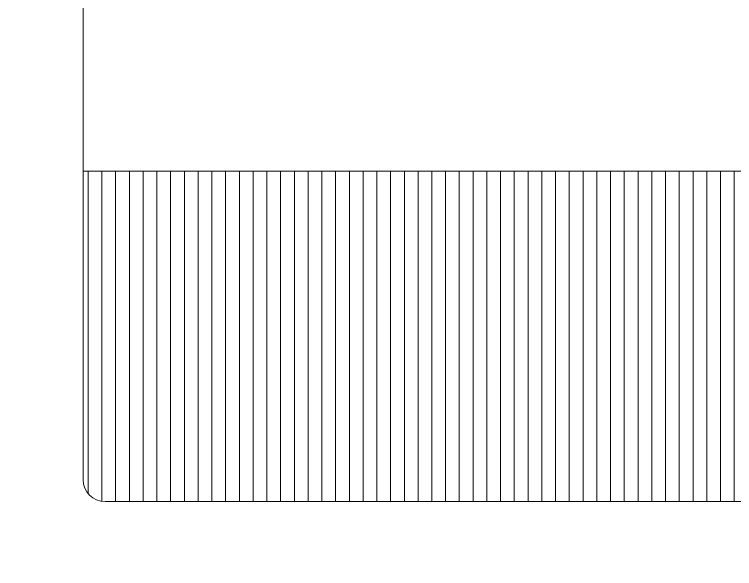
# Model space of a CAD drawing. Header units: metres. Extents: x 14 to 2416, y -346 to 476.
# Drawn here: x 146.202 to 147.511, y -148.25 to -147.242 of the extents above; entities that cross this region are included whole.
import ezdxf

# ---------------------------------------------------------------- set-up
doc = ezdxf.new("R2010")
doc.units = ezdxf.units.M
doc.linetypes.add('0', pattern=[0])
doc.linetypes.add('Dash Style-2', pattern=[0.694425, 0.48607, -0.208355])
doc.layers.get('0').update_dxf_attribs({"linetype": '0', "lineweight": 20})
for name, color, linetype, lineweight in [('A-ANNO-TEXT', 20, 'Continuous', 13), ('A-WALL', 250, 'Continuous', 20), ('baños', 251, 'Continuous', 0), ('closets', 253, 'Continuous', 0), ('E Tuberia Emp Piso', 24, 'Dash Style-2', 40)]:
    doc.layers.add(name, color=color, linetype=linetype, lineweight=lineweight)
doc.styles.get("Standard").update_dxf_attribs({"font": 'arial.ttf', "height": 0.1875})

# ---------------------------------------------------------------- blocks, each defined once
blk = doc.blocks.new('PL BASE 2N NASAS 09')
at = {"layer": 'closets'}
h = blk.add_hatch(dxfattribs=at)
h.set_pattern_fill('LINE', color=256, scale=0.2, angle=90)
h.set_pattern_definition([(90, (-796.989285, 240.300376), (-0.025, 2e-18), [])])
edge = h.paths.add_edge_path()
edge.add_arc((173.9075, -21.3717), 0.04, 270, 360)
edge.add_line((173.9475, -21.3717), (173.9475, -20.8108))
edge.add_line((173.9475, -20.8108), (171.8975, -20.8108))
edge.add_line((171.8975, -20.8108), (171.8975, -21.3717))
edge.add_arc((171.9375, -21.3717), 0.04, 180, 270)
edge.add_line((171.9375, -21.4117), (173.9075, -21.4117))
at = {"layer": 'A-WALL'}
for p, q in [((171.8975, -19.4517), (171.8975, -21.3717)), ((171.9375, -21.4117), (173.9075, -21.4117))]:
    blk.add_line(p, q, dxfattribs=at)
blk.add_arc((171.9375, -21.3717), 0.04, 180, 270, dxfattribs=at)
at = {"layer": 'closets'}
blk.add_line((171.8975, -20.8108), (173.9475, -20.8108), dxfattribs=at)
at = {"layer": 'baños', "linetype": 'Continuous', "flags": 8}
for tag, p in [('MODELNUMBER', (167.1329, -5.6306, 0)), ('TRADENAME', (167.1329, -5.6307, 0)), ('PRODUCT', (167.1329, -5.6307, 0)), ('MATERIAL', (167.1329, -5.6307, 0)), ('MODELNUMBER', (168.3076, -5.6306, 0)), ('TRADENAME', (168.3076, -5.6307, 0)), ('PRODUCT', (168.3076, -5.6307, 0)), ('MATERIAL', (168.3076, -5.6307, 0))]:
    blk.add_attdef(tag, p, '', height=0.0000254, rotation=180.0001, dxfattribs=at)
at = {"layer": 'baños', "linetype": 'Continuous'}
for tag, p, rotation in [('MODELNUMBER', (169.2428, -19.7065), 180.0001), ('TRADENAME', (169.2428, -19.7064), 180.0001), ('MATERIAL', (169.243, -19.7063), 180.0001), ('PRODUCT', (169.243, -19.7064), 180.0001), ('MODELNUMBER', (169.9524, -19.7065), 179.9999), ('MATERIAL', (169.9524, -19.7063), 179.9999), ('TRADENAME', (169.9524, -19.7064), 179.9999), ('PRODUCT', (169.9524, -19.7064), 179.9999)]:
    blk.add_attdef(tag, p, '', height=0.0000254, rotation=rotation, dxfattribs=at)
blk = doc.blocks.new('PL MUEBLES 2N NASAS 09')
blk.add_blockref('PL BASE 2N NASAS 09', (49.9143, 62.717))
blk = doc.blocks.new('A$C595364de')
blk.add_blockref('PL MUEBLES 2N NASAS 09', (-199.5618, -36.6052))

msp = doc.modelspace()

# ---------------------------------------------------------------- linework, layer by layer
at = {"layer": 'E Tuberia Emp Piso', "ltscale": 0.5}
msp.add_arc((140.6329, -151.9484), 6.1856, 4.91648, 61.90674, dxfattribs=at)

# ---------------------------------------------------------------- block references
at = {"layer": 'A-ANNO-TEXT'}
msp.add_blockref('A$C595364de', (124.0766, -152.828), dxfattribs=at)
msp.add_blockref('A$C595364de', (124.0766, -152.828), dxfattribs=at)

doc.saveas('drawing.dxf')
